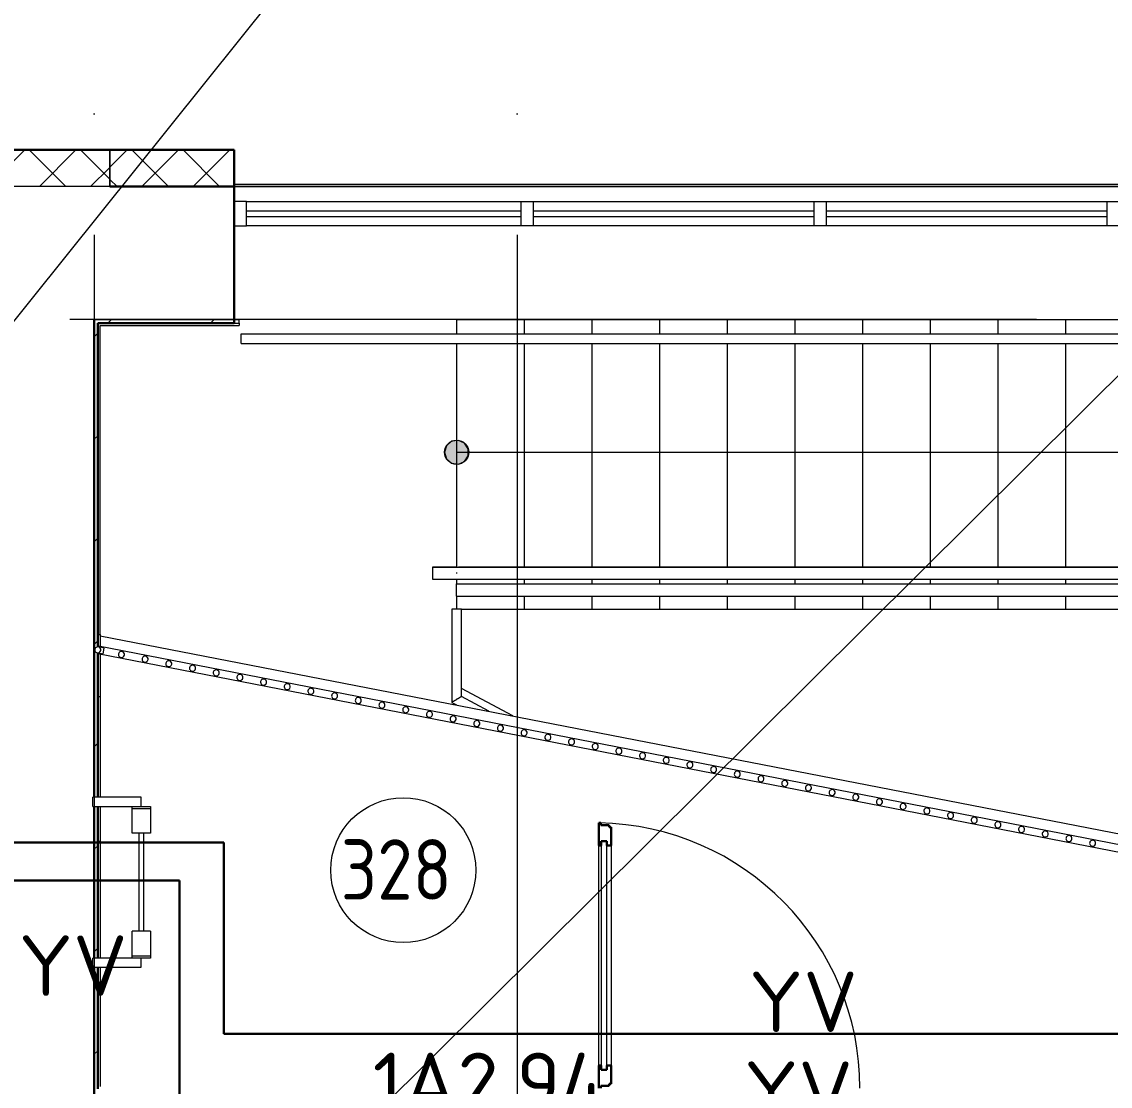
# Model space of a CAD drawing. Header units: millimetres. Extents: x -1073752 to 1436911, y -1379358 to 94781.
# Drawn here: x -1027053 to -1022549, y -1087162 to -1082756 of the extents above; entities that cross this region are included whole.
import ezdxf
from ezdxf.enums import TextEntityAlignment as Align

# ---------------------------------------------------------------- set-up
doc = ezdxf.new("R2010")
doc.units = ezdxf.units.MM
doc.set_wipeout_variables(frame=1)
doc.linetypes.add('ADSK_Линия сетки', pattern=[25, 20, -2.5, 0, -2.5])
for name, color, linetype, lineweight in [('RC-Дымоудаление', 1, 'Continuous', 30), ('Витраж', 7, 'Continuous', 9), ('Двери', 252, 'Continuous', 9), ('Лестницы', 7, 'Continuous', 9), ('лс', 5, 'Continuous', 30), ('Марки помещений', 7, 'Continuous', 20), ('Оборудование', 7, 'Continuous', 18), ('Ограждение', 252, 'Continuous', 9), ('Оси', 252, 'Continuous', 9), ('Панели витража', 7, 'Continuous', 9), ('Перекрытие', 252, 'Continuous', 18), ('Стены внутренние', 7, 'Continuous', 18), ('Стены наружные', 7, 'Continuous', 18), ('Стены штриховка', 7, 'Continuous', 9), ('Стрелки вверх', 7, 'Continuous', 18)]:
    doc.layers.add(name, color=color, linetype=linetype, lineweight=lineweight)
doc.layers.add('RC-Позиционные_обозначения', color=7, linetype='Continuous')
doc.layers.add('RC-Таблицы', color=7, linetype='Continuous')
doc.layers.add('Двери открывание', color=7, linetype='Continuous', lineweight=9, true_color=0xc0c0c0)
doc.styles.add('GOST Common_2', font='', dxfattribs={"width": 0.9, "height": 250})
doc.styles.add('ISOCPEUR', font='isocpeur.ttf', dxfattribs={"height": 250})
doc.styles.add('RubezhCAD', font='isocpeur.ttf')
doc.styles.get("Standard").update_dxf_attribs({"font": 'arial.ttf'})
doc.styles.get('GOST Common_2').set_extended_font_data('GOST type B')

# ---------------------------------------------------------------- blocks, each defined once
blk = doc.blocks.new('3 этаж')
at = {"layer": 'Стрелки вверх', "true_color": 0x636466}
h = blk.add_hatch(color=251, dxfattribs=at)
edge = h.paths.add_edge_path()
edge.add_arc((276395.8, 28686.6), 50, 0, 360)
blk.add_hatch(color=251, dxfattribs=at).paths.add_polyline_path([(276402.9, 28637.1), (276428.5, 28648.8), (276443.8, 28672.5), (276443.8, 28700.6), (276428.5, 28724.3), (276402.9, 28736), (276375, 28732), (276353.7, 28713.6), (276345.8, 28686.6), (276353.7, 28659.5), (276375, 28641.1)])
at = {"layer": 'Витраж', "color": 251, "lineweight": 18, "true_color": 0x636466}
for p, q in [((275525.9, 29724.1), (275475.9, 29724.1)), ((275475.9, 29624.1), (275475.9, 29724.1)), ((275525.9, 29624.1), (275525.9, 29724.1)), ((275475.9, 29624.1), (275525.9, 29624.1))]:
    blk.add_line(p, q, dxfattribs=at)
at = {"layer": 'Витраж', "color": 251, "true_color": 0x636466}
for p, q in [((275525.9, 29724.1), (276663.4, 29724.1)), ((276713.4, 29724.1), (277875.9, 29724.1)), ((277925.9, 29724.1), (279088.4, 29724.1)), ((276663.4, 29624.1), (275525.9, 29624.1)), ((277875.9, 29624.1), (276713.4, 29624.1)), ((279088.4, 29624.1), (277925.9, 29624.1))]:
    blk.add_line(p, q, dxfattribs=at)
at = {"layer": 'Витраж', "color": 251, "lineweight": 18, "true_color": 0x636466, "extrusion": (0, 0, -1)}
for p, q in [((276663.4, 29624.1), (276663.4, 29724.1)), ((276663.4, 29724.1), (276713.4, 29724.1)), ((276713.4, 29624.1), (276713.4, 29724.1)), ((277875.9, 29624.1), (277875.9, 29724.1)), ((277875.9, 29724.1), (277925.9, 29724.1)), ((277925.9, 29624.1), (277925.9, 29724.1)), ((279088.4, 29624.1), (279088.4, 29724.1)), ((279088.4, 29724.1), (279138.4, 29724.1)), ((276713.4, 29624.1), (276663.4, 29624.1)), ((277925.9, 29624.1), (277875.9, 29624.1)), ((279138.4, 29624.1), (279088.4, 29624.1))]:
    blk.add_line(p, q, dxfattribs=at)
at = {"layer": 'Двери', "color": 251, "lineweight": 30, "true_color": 0x636466}
for p, q in [((276984.8, 27152.6), (276992.8, 27152.6)), ((276984.8, 27058.6), (276984.8, 27152.6)), ((276992.8, 27152.6), (276992.8, 27143.6)), ((276992.8, 27143.6), (277026.8, 27143.6)), ((277026.8, 27143.6), (277026.8, 27134.6)), ((277026.8, 27134.6), (277034.8, 27134.6)), ((277034.8, 27134.6), (277034.8, 27058.6)), ((276993.8, 27076.6), (276993.8, 27058.6)), ((277017.8, 27076.6), (276993.8, 27076.6)), ((277017.8, 27058.6), (277017.8, 27076.6)), ((276993.8, 27058.6), (276984.8, 27058.6)), ((277034.8, 27058.6), (277017.8, 27058.6)), ((276984.8, 26054.6), (276984.8, 26148.6)), ((276993.8, 26148.6), (276984.8, 26148.6)), ((276993.8, 26130.6), (276993.8, 26148.6)), ((277017.8, 26130.6), (276993.8, 26130.6)), ((277017.8, 26148.6), (277017.8, 26130.6)), ((277034.8, 26148.6), (277017.8, 26148.6)), ((277034.8, 26148.6), (277034.8, 26072.6)), ((276992.8, 26063.6), (276992.8, 26054.6)), ((277026.8, 26063.6), (276992.8, 26063.6)), ((277026.8, 26072.6), (277026.8, 26063.6)), ((277034.8, 26072.6), (277026.8, 26072.6))]:
    blk.add_line(p, q, dxfattribs=at)
at = {"layer": 'Двери', "color": 251, "true_color": 0x636466}
for p, q in [((276993.8, 27076.6), (276993.8, 26130.6)), ((277017.8, 27076.6), (276993.8, 27076.6)), ((277017.8, 26130.6), (277017.8, 27076.6)), ((276984.8, 26148.6), (276984.8, 27058.6)), ((277034.8, 27058.6), (277034.8, 26148.6)), ((276993.8, 26130.6), (277017.8, 26130.6))]:
    blk.add_line(p, q, dxfattribs=at)
at = {"layer": 'Двери открывание', "color": 251, "true_color": 0x636466}
blk.add_arc((276966.8, 26054.6), 1098, 0, 89.0607, dxfattribs=at)
at = {"layer": 'Лестницы', "color": 251, "true_color": 0x636466}
for p, q in [((276395.8, 29236.6), (276395.8, 29176.6)), ((276395.8, 29236.6), (276675.8, 29236.6)), ((276395.8, 29236.6), (276395.8, 29176.6)), ((276675.8, 29236.6), (276955.8, 29236.6)), ((276675.8, 29236.6), (276675.8, 29176.6)), ((276675.8, 29236.6), (276675.8, 29176.6)), ((276955.8, 29236.6), (277235.8, 29236.6)), ((276955.8, 29236.6), (276955.8, 29176.6)), ((276955.8, 29236.6), (276955.8, 29176.6)), ((277235.8, 29236.6), (277515.8, 29236.6)), ((277235.8, 29236.6), (277235.8, 29176.6)), ((277235.8, 29236.6), (277235.8, 29176.6)), ((277515.8, 29236.6), (277795.8, 29236.6)), ((277515.8, 29236.6), (277515.8, 29176.6)), ((277515.8, 29236.6), (277515.8, 29176.6)), ((277795.8, 29236.6), (278075.8, 29236.6)), ((277795.8, 29236.6), (277795.8, 29176.6)), ((277795.8, 29236.6), (277795.8, 29176.6)), ((278075.8, 29236.6), (278355.8, 29236.6)), ((278075.8, 29236.6), (278075.8, 29176.6)), ((278075.8, 29236.6), (278075.8, 29176.6)), ((278355.8, 29236.6), (278635.8, 29236.6)), ((278355.8, 29236.6), (278355.8, 29176.6)), ((278355.8, 29236.6), (278355.8, 29176.6)), ((278635.8, 29236.6), (278915.8, 29236.6)), ((278635.8, 29236.6), (278635.8, 29176.6)), ((278635.8, 29236.6), (278635.8, 29176.6)), ((278915.8, 29236.6), (279195.8, 29236.6)), ((278915.8, 29236.6), (278915.8, 29176.6)), ((278915.8, 29236.6), (278915.8, 29176.6)), ((276395.8, 29136.6), (276395.8, 28211.6)), ((276395.8, 29136.6), (276395.8, 28211.6)), ((276675.8, 29136.6), (276675.8, 28211.6)), ((276675.8, 29136.6), (276675.8, 28211.6)), ((276955.8, 29136.6), (276955.8, 28211.6)), ((276955.8, 29136.6), (276955.8, 28211.6)), ((277235.8, 29136.6), (277235.8, 28211.6)), ((277235.8, 29136.6), (277235.8, 28211.6)), ((277515.8, 29136.6), (277515.8, 28211.6)), ((277515.8, 29136.6), (277515.8, 28211.6)), ((277795.8, 29136.6), (277795.8, 28211.6)), ((277795.8, 29136.6), (277795.8, 28211.6)), ((278075.8, 29136.6), (278075.8, 28211.6)), ((278075.8, 29136.6), (278075.8, 28211.6)), ((278355.8, 29136.6), (278355.8, 28211.6)), ((278355.8, 29136.6), (278355.8, 28211.6)), ((278635.8, 29136.6), (278635.8, 28211.6)), ((278635.8, 29136.6), (278635.8, 28211.6)), ((278915.8, 29136.6), (278915.8, 28211.6)), ((278915.8, 29136.6), (278915.8, 28211.6)), ((276395.8, 28161.6), (276395.8, 28141.6)), ((276395.8, 28161.6), (276395.8, 28141.6)), ((276675.8, 28161.6), (276675.8, 28141.6)), ((276675.8, 28161.6), (276675.8, 28141.6)), ((276955.8, 28161.6), (276955.8, 28141.6)), ((276955.8, 28161.6), (276955.8, 28141.6)), ((277235.8, 28161.6), (277235.8, 28141.6)), ((277235.8, 28161.6), (277235.8, 28141.6)), ((277515.8, 28161.6), (277515.8, 28141.6)), ((277515.8, 28161.6), (277515.8, 28141.6)), ((277795.8, 28161.6), (277795.8, 28141.6)), ((277795.8, 28161.6), (277795.8, 28141.6)), ((278075.8, 28161.6), (278075.8, 28141.6)), ((278075.8, 28161.6), (278075.8, 28141.6)), ((278355.8, 28161.6), (278355.8, 28141.6)), ((278355.8, 28161.6), (278355.8, 28141.6)), ((278635.8, 28161.6), (278635.8, 28141.6)), ((278635.8, 28161.6), (278635.8, 28141.6)), ((278915.8, 28161.6), (278915.8, 28141.6)), ((278915.8, 28161.6), (278915.8, 28141.6)), ((276395.8, 28091.6), (276395.8, 28036.6)), ((276395.8, 28091.6), (276395.8, 28036.6)), ((276675.8, 28091.6), (276675.8, 28036.6)), ((276675.8, 28091.6), (276675.8, 28036.6)), ((276955.8, 28091.6), (276955.8, 28036.6)), ((276955.8, 28091.6), (276955.8, 28036.6)), ((277235.8, 28091.6), (277235.8, 28036.6)), ((277235.8, 28091.6), (277235.8, 28036.6)), ((277515.8, 28091.6), (277515.8, 28036.6)), ((277515.8, 28091.6), (277515.8, 28036.6)), ((277795.8, 28091.6), (277795.8, 28036.6)), ((277795.8, 28091.6), (277795.8, 28036.6)), ((278075.8, 28091.6), (278075.8, 28036.6)), ((278075.8, 28091.6), (278075.8, 28036.6)), ((278355.8, 28091.6), (278355.8, 28036.6)), ((278355.8, 28091.6), (278355.8, 28036.6)), ((278635.8, 28091.6), (278635.8, 28036.6)), ((278635.8, 28091.6), (278635.8, 28036.6)), ((278915.8, 28091.6), (278915.8, 28036.6)), ((278915.8, 28091.6), (278915.8, 28036.6)), ((276415.8, 28036.6), (276675.8, 28036.6)), ((276675.8, 28036.6), (276955.8, 28036.6)), ((276955.8, 28036.6), (277235.8, 28036.6)), ((277235.8, 28036.6), (277515.8, 28036.6)), ((277515.8, 28036.6), (277795.8, 28036.6)), ((277795.8, 28036.6), (278075.8, 28036.6)), ((278075.8, 28036.6), (278355.8, 28036.6)), ((278355.8, 28036.6), (278635.8, 28036.6)), ((278635.8, 28036.6), (278915.8, 28036.6)), ((278915.8, 28036.6), (279195.8, 28036.6))]:
    blk.add_line(p, q, dxfattribs=at)
at = {"layer": 'Марки помещений', "color": 251, "true_color": 0x636466}
blk.add_circle((276174.9, 26956.9), 300, dxfattribs=at)
at = {"layer": 'Оборудование', "color": 251, "true_color": 0x636466}
for p, q in [((275090.8, 27259.2), (274890.6, 27259.2)), ((274890.6, 27221.1), (274890.6, 27259.2)), ((275090.8, 27221.1), (275090.8, 27259.2)), ((274890.6, 27221.1), (275052.7, 27221.1)), ((275052.7, 27211.1), (275052.7, 27221.1)), ((275052.7, 27221.1), (275128.9, 27221.1)), ((275052.7, 27109.5), (275052.7, 27211.1)), ((275128.9, 27211.1), (275052.7, 27211.1)), ((275128.9, 27221.1), (275128.9, 27211.1)), ((275128.9, 27211.1), (275128.9, 27109.5)), ((275128.9, 27109.5), (275052.7, 27109.5)), ((275080.8, 27109.5), (275080.8, 26704.5)), ((275100.8, 26704.5), (275100.8, 27109.5)), ((275052.7, 26602.9), (275052.7, 26704.5)), ((275128.9, 26704.5), (275052.7, 26704.5)), ((275128.9, 26704.5), (275128.9, 26602.9)), ((275052.7, 26592.9), (274890.6, 26592.9)), ((274890.6, 26554.8), (274890.6, 26592.9)), ((275052.7, 26592.9), (275052.7, 26602.9)), ((275052.7, 26602.9), (275128.9, 26602.9)), ((275128.9, 26592.9), (275052.7, 26592.9)), ((275090.8, 26554.8), (275090.8, 26592.9)), ((275128.9, 26602.9), (275128.9, 26592.9)), ((274890.6, 26554.8), (275090.8, 26554.8))]:
    blk.add_line(p, q, dxfattribs=at)
at = {"layer": 'Ограждение', "color": 251, "true_color": 0x636466}
for p, q in [((274920.8, 29211.6), (275495.8, 29211.6)), ((274920.8, 27932.4), (274920.8, 29211.6)), ((275475.9, 29221.6), (275495.8, 29221.6)), ((275495.8, 29221.6), (275495.8, 29211.6)), ((275504.8, 29176.6), (275929.9, 29176.6)), ((275504.8, 29136.6), (275504.8, 29176.6)), ((275929.9, 29176.6), (276115.8, 29176.6)), ((276115.8, 29176.6), (279755.8, 29176.6)), ((275504.8, 29136.6), (275929.9, 29136.6)), ((275929.9, 29136.6), (276115.8, 29136.6)), ((276115.8, 29136.6), (279755.8, 29136.6)), ((276396.2, 28211.6), (276295.8, 28211.6)), ((276295.8, 28211.6), (276295.8, 28161.6)), ((276295.8, 28211.6), (276395.8, 28211.6)), ((276395.8, 28211.6), (279755.8, 28211.6)), ((279763.6, 28211.6), (276403.6, 28211.6)), ((276295.8, 28188.9), (276295.8, 28184.2)), ((276295.8, 28161.6), (276396.2, 28161.6)), ((276295.8, 28161.6), (276395.8, 28161.6)), ((276395.8, 28161.6), (279755.8, 28161.6)), ((276403.6, 28161.6), (279763.6, 28161.6)), ((276395.8, 28141.6), (279755.8, 28141.6)), ((276395.8, 28091.6), (276395.8, 28141.6)), ((276395.8, 28091.6), (279755.8, 28091.6)), ((276375.8, 28036.6), (276375.8, 27651.5)), ((276415.8, 28036.6), (276375.8, 28036.6)), ((276415.8, 27675.5), (276415.8, 28036.6)), ((274910.8, 27932.4), (274920.8, 27932.4)), ((274920.8, 27932.4), (274920.8, 27882.1)), ((274913.6, 27883.5), (274913.3, 27881.5)), ((279323.2, 27026.4), (274913.6, 27883.5)), ((274910.8, 27853.5), (279320.3, 26996.4)), ((274920.8, 27851.6), (274920.8, 27259.2)), ((276528.6, 27615), (276415.8, 27675.5)), ((276375.8, 27651.5), (276395.8, 27640.8)), ((274920.8, 27221.2), (274920.8, 26592.9)), ((274920.8, 26554.9), (274920.8, 26061.6))]:
    blk.add_line(p, q, dxfattribs=at)
at = {"layer": 'Ограждение', "color": 251, "lineweight": 18, "true_color": 0x636466}
for p, q in [((274937.7, 27876.3), (274913.2, 27881.1)), ((274910.8, 27856.1), (274932.9, 27851.8)), ((274932.9, 27851.8), (274937.7, 27876.3))]:
    blk.add_line(p, q, dxfattribs=at)
at = {"layer": 'Ограждение', "color": 251, "linetype": 'Continuous', "true_color": 0x636466}
for p, q in [((274910.8, 27676.3), (274920.1, 27676.3)), ((274910.8, 27076.3), (274920.8, 27076.3)), ((274910.8, 26476.3), (274920.8, 26476.3))]:
    blk.add_line(p, q, dxfattribs=at)
at = {"layer": 'Ограждение', "color": 251, "lineweight": 18, "true_color": 0x636466}
for centre, start, end in [((274910.8, 27868.8), 79, 259), ((274910.8, 27868.8), 259, 79), ((275008.8, 27849.7), 79, 259), ((275008.8, 27849.7), 259, 79), ((275106.8, 27830.7), 79, 259), ((275106.8, 27830.7), 259, 79), ((275204.8, 27811.6), 79, 259), ((275204.8, 27811.6), 259, 79), ((275302.9, 27792.6), 79, 259), ((275302.9, 27792.6), 259, 79), ((275400.9, 27773.5), 79, 259), ((275400.9, 27773.5), 259, 79), ((275498.9, 27754.5), 79, 259), ((275498.9, 27754.5), 259, 79), ((275596.9, 27735.4), 79, 259), ((275596.9, 27735.4), 259, 79), ((275695, 27716.4), 79, 259), ((275695, 27716.4), 259, 79), ((275793, 27697.3), 79, 259), ((275793, 27697.3), 259, 79), ((275891, 27678.3), 79, 259), ((275891, 27678.3), 259, 79), ((275989, 27659.2), 79, 259), ((275989, 27659.2), 259, 79), ((276087, 27640.2), 79, 259), ((276087, 27640.2), 259, 79), ((276185.1, 27621.1), 79, 259), ((276185.1, 27621.1), 259, 79), ((276283.1, 27602), 79, 259), ((276283.1, 27602), 259, 79), ((276381.1, 27583), 79, 259), ((276381.1, 27583), 259, 79), ((276479.1, 27563.9), 79, 259), ((276479.1, 27563.9), 259, 79), ((276577.2, 27544.9), 79, 259), ((276577.2, 27544.9), 259, 79), ((276675.2, 27525.8), 79, 259), ((276675.2, 27525.8), 259, 79), ((276773.2, 27506.8), 79, 259), ((276773.2, 27506.8), 259, 79), ((276871.2, 27487.7), 79, 259), ((276871.2, 27487.7), 259, 79), ((276969.2, 27468.7), 79, 259), ((276969.2, 27468.7), 259, 79), ((277067.3, 27449.6), 79, 259), ((277067.3, 27449.6), 259, 79), ((277165.3, 27430.6), 79, 259), ((277165.3, 27430.6), 259, 79), ((277263.3, 27411.5), 79, 259), ((277263.3, 27411.5), 259, 79), ((277361.3, 27392.5), 79, 259), ((277361.3, 27392.5), 259, 79), ((277459.4, 27373.4), 79, 259), ((277459.4, 27373.4), 259, 79), ((277557.4, 27354.3), 79, 259), ((277557.4, 27354.3), 259, 79), ((277655.4, 27335.3), 79, 259), ((277655.4, 27335.3), 259, 79), ((277753.4, 27316.2), 79, 259), ((277753.4, 27316.2), 259, 79), ((277851.4, 27297.2), 79, 259), ((277851.4, 27297.2), 259, 79), ((277949.5, 27278.1), 79, 259), ((277949.5, 27278.1), 259, 79), ((278047.5, 27259.1), 79, 259), ((278047.5, 27259.1), 259, 79), ((278145.5, 27240), 79, 259), ((278145.5, 27240), 259, 79), ((278243.5, 27221), 79, 259), ((278243.5, 27221), 259, 79), ((278341.6, 27201.9), 79, 259), ((278341.6, 27201.9), 259, 79), ((278439.6, 27182.9), 79, 259), ((278439.6, 27182.9), 259, 79), ((278537.6, 27163.8), 79, 259), ((278537.6, 27163.8), 259, 79), ((278635.6, 27144.8), 79, 259), ((278635.6, 27144.8), 259, 79), ((278733.6, 27125.7), 79, 259), ((278733.6, 27125.7), 259, 79), ((278831.7, 27106.7), 79, 259), ((278831.7, 27106.7), 259, 79), ((278929.7, 27087.6), 79, 259), ((278929.7, 27087.6), 259, 79), ((279027.7, 27068.5), 79, 259), ((279027.7, 27068.5), 259, 79)]:
    blk.add_arc(centre, 12.5, start, end, dxfattribs=at)
at = {"layer": 'Ограждение', "color": 251, "true_color": 0x636466}
blk.add_open_spline([(276395.8, 28188.5), (276395.8, 28187.8), (276395.8, 28186.6), (276395.8, 28185.3), (276395.8, 28184.6)], degree=3, dxfattribs=at)
blk.add_open_spline([(276415.8, 27675.5), (276415.8, 27675.5), (276415.3, 27675.2), (276413.6, 27674.2), (276411.7, 27673), (276410, 27672), (276408, 27670.8), (276405.8, 27669.5), (276403.5, 27668.1), (276401, 27666.6), (276398.4, 27665.1), (276395.8, 27663.5), (276393.2, 27661.9), (276390.6, 27660.4), (276388.1, 27658.9), (276385.8, 27657.5), (276383.6, 27656.2), (276381.6, 27655), (276379.9, 27654), (276377.9, 27652.8), (276376.2, 27651.8), (276375.8, 27651.5), (276375.8, 27651.5)], degree=3, knots=[0, 0, 0, 0, 0.083333, 0.166667, 0.208333, 0.25, 0.291667, 0.333333, 0.375, 0.416667, 0.458333, 0.5, 0.541667, 0.583333, 0.625, 0.666667, 0.708333, 0.75, 0.791667, 0.833333, 0.916667, 1, 1, 1, 1], dxfattribs=at)
at = {"layer": 'Оси', "color": 251, "linetype": 'ADSK_Линия сетки', "ltscale": 200, "true_color": 0x636466}
for p, q in [((274895.8, 34587.2), (274895.8, -31389.6)), ((276645.8, 34587.2), (276645.8, -31389.6)), ((308795.8, 29236.6), (237073.5, 29236.6))]:
    blk.add_line(p, q, dxfattribs=at)
at = {"layer": 'Панели витража', "color": 251, "lineweight": 18, "true_color": 0x636466}
for p, q in [((275525.9, 29686.6), (276663.4, 29686.6)), ((275525.9, 29661.6), (275525.9, 29686.6)), ((276663.4, 29661.6), (276663.4, 29686.6)), ((276713.4, 29686.6), (277875.9, 29686.6)), ((276713.4, 29661.6), (276713.4, 29686.6)), ((277875.9, 29661.6), (277875.9, 29686.6)), ((277925.9, 29686.6), (279088.4, 29686.6)), ((277925.9, 29661.6), (277925.9, 29686.6)), ((279088.4, 29661.6), (279088.4, 29686.6)), ((276663.4, 29661.6), (275525.9, 29661.6)), ((277875.9, 29661.6), (276713.4, 29661.6)), ((279088.4, 29661.6), (277925.9, 29661.6))]:
    blk.add_line(p, q, dxfattribs=at)
at = {"layer": 'Перекрытие', "color": 251, "true_color": 0x636466}
for p, q in [((276395.8, 29236.6), (275495.8, 29236.6)), ((274920.8, 27927.5), (279504.3, 27036.6)), ((276628.2, 27595.6), (276415.7, 27709.5))]:
    blk.add_line(p, q, dxfattribs=at)
at = {"layer": 'Стены внутренние', "color": 251, "lineweight": 30, "true_color": 0x636466}
for p, q in [((275475.9, 29938.6), (273245.8, 29938.6)), ((275475.9, 29236.6), (275475.9, 29938.6)), ((275475.9, 29786.6), (274960.8, 29786.6)), ((274895.8, 29236.6), (274895.8, 27259.2)), ((274895.8, 27221.1), (274895.8, 26592.9))]:
    blk.add_line(p, q, dxfattribs=at)
at = {"layer": 'Стены внутренние', "color": 251, "linetype": 'Continuous', "lineweight": 9, "true_color": 0x636466}
for p, q in [((274457.1, 29786.6), (274607.1, 29936.6)), ((274778.8, 29786.6), (274628.8, 29936.6)), ((274669.3, 29786.6), (274819.3, 29936.6)), ((274714.2, 29936.6), (274713.1, 29938.6)), ((274958.8, 29818.7), (274840.9, 29936.6)), ((274958.8, 29908.3), (274960.8, 29908.3)), ((274960.8, 29908.3), (274962.8, 29908.3)), ((274962.8, 29867.9), (275031.4, 29936.6)), ((275203.1, 29786.6), (275053.1, 29936.6)), ((275093.5, 29786.6), (275243.5, 29936.6)), ((275415.2, 29786.6), (275265.2, 29936.6)), ((275305.7, 29786.6), (275455.7, 29936.6)), ((275444.1, 29938.6), (275442.9, 29936.6)), ((274881.4, 29786.6), (274958.8, 29863.9)), ((274990.9, 29786.6), (274962.8, 29814.7))]:
    blk.add_line(p, q, dxfattribs=at)
at = {"layer": 'Стены внутренние', "color": 251, "true_color": 0x636466}
for p, q in [((274960.8, 29786.6), (273245.8, 29786.6)), ((275475.9, 29786.6), (282640.8, 29786.6)), ((274895.8, 29236.6), (275475.9, 29236.6))]:
    blk.add_line(p, q, dxfattribs=at)
at = {"layer": 'Стены наружные', "color": 251, "true_color": 0x636466}
for p, q in [((275475.9, 29796.6), (280285.9, 29796.6)), ((280285.9, 29786.6), (275475.9, 29786.6)), ((275475.9, 29236.6), (275495.8, 29236.6)), ((275495.8, 29221.6), (275495.8, 29236.6))]:
    blk.add_line(p, q, dxfattribs=at)
at = {"layer": 'Стены наружные', "color": 251, "linetype": 'Continuous', "lineweight": 9, "true_color": 0x636466}
for p, q in [((274952.8, 29221.6), (274967.8, 29236.6)), ((275377.1, 29221.6), (275392.1, 29236.6)), ((274895.8, 29164.5), (274910.8, 29179.5)), ((274895.8, 28740.3), (274910.8, 28755.3)), ((274895.8, 28316), (274910.8, 28331)), ((274895.8, 27891.7), (274910.8, 27906.7)), ((274895.8, 27467.5), (274910.8, 27482.5)), ((274895.8, 27043.2), (274910.8, 27058.2)), ((274895.8, 26618.9), (274910.8, 26633.9)), ((274895.8, 26194.7), (274910.8, 26209.7))]:
    blk.add_line(p, q, dxfattribs=at)
at = {"layer": 'Стены наружные', "color": 251, "lineweight": 30, "true_color": 0x636466}
for p, q in [((275475.9, 29221.6), (275475.9, 29236.6)), ((274910.8, 29221.6), (275475.9, 29221.6)), ((274910.8, 29221.6), (274910.8, 27880.6)), ((274910.8, 27857), (274910.8, 27259.2)), ((274910.8, 27221.2), (274910.8, 26592.9)), ((274895.8, 25916.6), (274895.8, 26554.8)), ((274910.8, 26554.9), (274910.8, 26051.6))]:
    blk.add_line(p, q, dxfattribs=at)
at = {"layer": 'Стены штриховка', "color": 251, "true_color": 0x636466}
for p, q in [((273247.8, 29936.6), (274958.8, 29936.6)), ((274958.8, 29936.6), (274958.8, 29786.6)), ((274960.8, 29786.6), (274960.8, 29938.6)), ((275475.9, 29936.6), (274962.8, 29936.6)), ((274962.8, 29786.6), (274962.8, 29936.6))]:
    blk.add_line(p, q, dxfattribs=at)
at = {"layer": 'Стрелки вверх', "color": 251, "true_color": 0x636466}
for p, q in [((276402.9, 28736), (276375, 28732)), ((276428.5, 28724.3), (276402.9, 28736)), ((276353.7, 28713.6), (276345.8, 28686.6)), ((276375, 28732), (276353.7, 28713.6)), ((276443.8, 28700.6), (276428.5, 28724.3)), ((276443.8, 28672.5), (276443.8, 28700.6)), ((276345.8, 28686.6), (276353.7, 28659.5)), ((276353.7, 28659.5), (276375, 28641.1)), ((276395.8, 28686.6), (276675.8, 28686.6)), ((276402.9, 28637.1), (276428.5, 28648.8)), ((276428.5, 28648.8), (276443.8, 28672.5)), ((276675.8, 28686.6), (276955.8, 28686.6)), ((276955.8, 28686.6), (277235.8, 28686.6)), ((277235.8, 28686.6), (277515.8, 28686.6)), ((277515.8, 28686.6), (277795.8, 28686.6)), ((277795.8, 28686.6), (278075.8, 28686.6)), ((278075.8, 28686.6), (278355.8, 28686.6)), ((278355.8, 28686.6), (278635.8, 28686.6)), ((278635.8, 28686.6), (278915.8, 28686.6)), ((278915.8, 28686.6), (279195.8, 28686.6)), ((276375, 28641.1), (276402.9, 28637.1))]:
    blk.add_line(p, q, dxfattribs=at)
blk.add_circle((276395.8, 28686.6), 50, dxfattribs=at)
at = {"layer": 'Марки помещений', "color": 251, "true_color": 0x636466, "style": 'GOST Common_2', "width": 0.9}
blk.add_text('328', height=250, dxfattribs=at).set_placement((275916.1, 26834.7))
blk = doc.blocks.new('RC-UGO-MDU-01')
at = {"layer": 'RC-Дымоудаление'}
blk.add_point((0, 0), dxfattribs=at)
blk.add_attdef('PSTN', text='', height=2.5, dxfattribs=at).set_placement((5.821, 2.37), align=Align.BOTTOM_CENTER)
blk.add_wipeout([(4.998, 2.498), (4.998, -2.498), (-4.998, -2.498), (-4.998, 2.498)]).dxf.layer = 'RC-Дымоудаление'
blk.add_wipeout([(-4.998, -2.498), (-4.998, 2.498), (4.998, 2.498), (4.998, -2.498)]).dxf.layer = 'RC-Дымоудаление'
blk.add_lwpolyline([(-4.998, 2.498), (4.998, 2.498), (4.998, -2.498), (-4.998, -2.498), (-4.998, 2.498)], close=True, dxfattribs=at)
at = {"layer": 'RC-Дымоудаление', "ltscale": 100, "style": 'ISOCPEUR', "width": 0.7}
blk.add_text('МДУ-1', height=2.5, dxfattribs=at).set_placement((0, 0), align=Align.MIDDLE)

msp = doc.modelspace()

# ---------------------------------------------------------------- linework, layer by layer
at = {"layer": 'лс', "color": 0, "lineweight": 20}
for p, q in [((-1020637, -1082352), (-1026194.5, -1087877.4)), ((-1028177.4, -1085357.6), (-1025976.2, -1082609.9))]:
    msp.add_line(p, q, dxfattribs=at)
at = {"layer": 'лс'}
for p, q in [((-1026217.4, -1086152.6), (-1028185.7, -1086152.6)), ((-1026217.4, -1086152.6), (-1026217.4, -1086944.9)), ((-1026400.7, -1086309.5), (-1028230.3, -1086309.5)), ((-1026400.7, -1089258.1), (-1026400.7, -1086309.5)), ((-1026217.4, -1086944.9), (-1020777.9, -1086944.9))]:
    msp.add_line(p, q, dxfattribs=at)

# ---------------------------------------------------------------- block references
msp.add_blockref('3 этаж', (-1301649.5, -1113224.3))

# ---------------------------------------------------------------- texts
at = {"layer": 'RC-Таблицы', "linetype": 'Continuous', "lineweight": 40, "char_height": 250, "width": 2400, "attachment_point": 5, "style": 'RubezhCAD'}
for insert in [(-1026841.1, -1086662.3), (-1023819.4, -1086812.1), (-1023839.5, -1087184.1)]:
    msp.add_mtext('YV', dxfattribs=dict(at, insert=insert))

# ---------------------------------------------------------------- next in the draw order: block references
at = {"layer": 'RC-Дымоудаление', "color": 4, "linetype": 'Continuous', "lineweight": 40, "ltscale": 15}
ref = msp.add_blockref('RC-UGO-MDU-01', (-1025407.7, -1087529.7), dxfattribs=dict(at, xscale=100, yscale=100, zscale=100))
ref.add_attrib('PSTN', '1А2.94', dxfattribs={"layer": 'RC-Позиционные_обозначения', "height": 250, "style": 'RubezhCAD'}).set_placement((-1025117.5, -1087347.8), align=Align.BOTTOM_CENTER)

doc.saveas('drawing.dxf')
